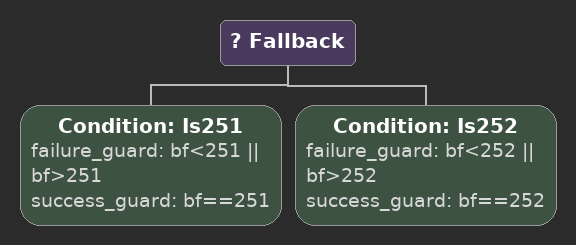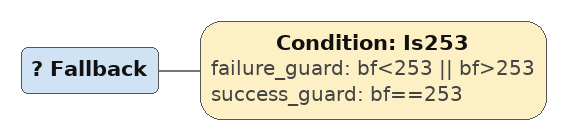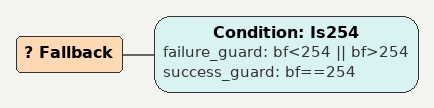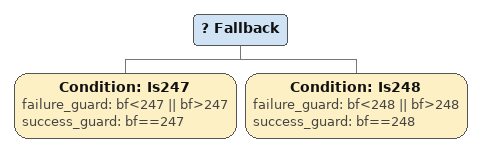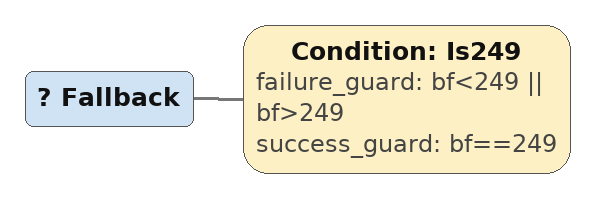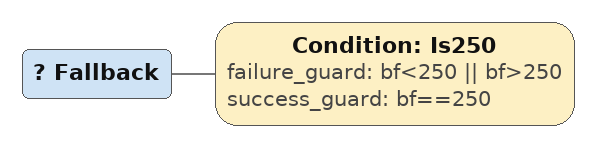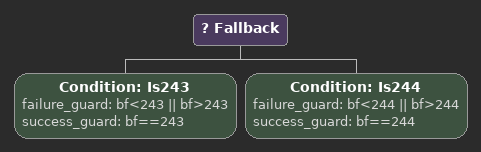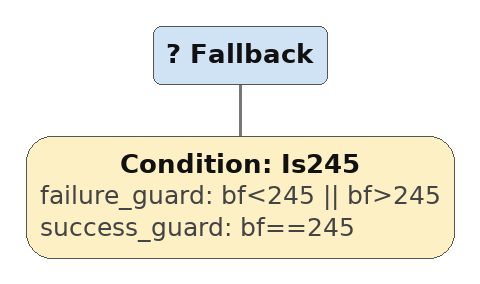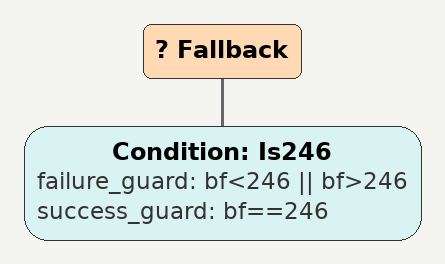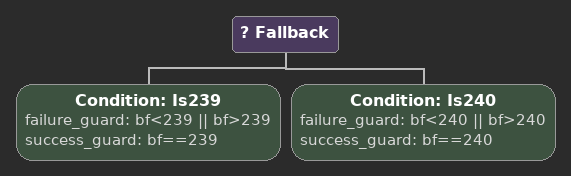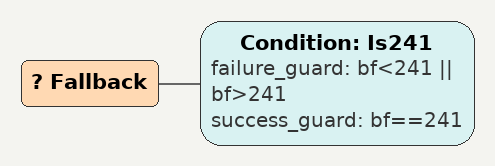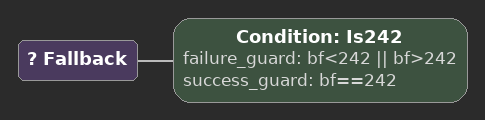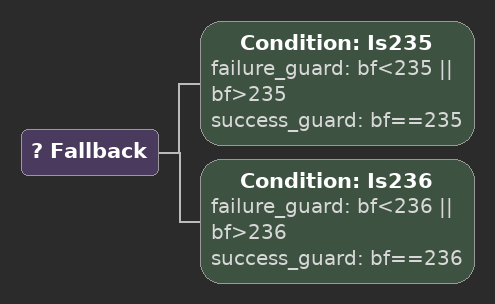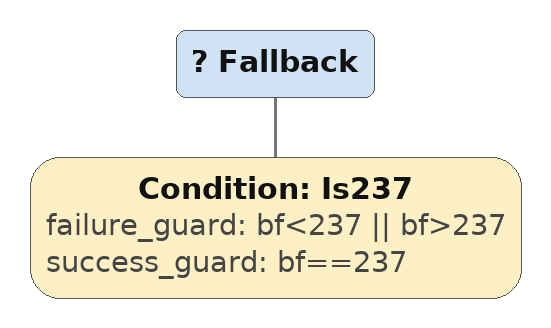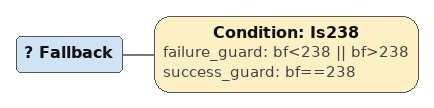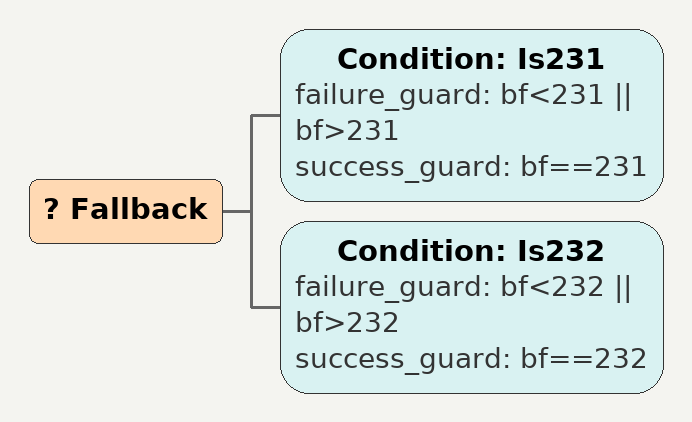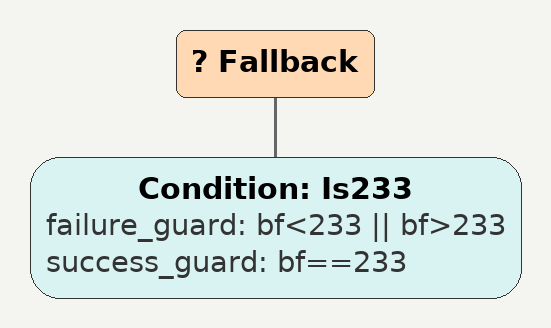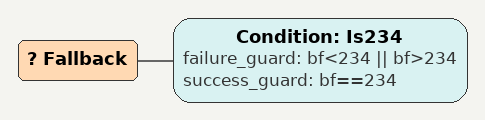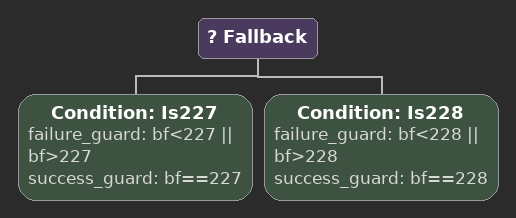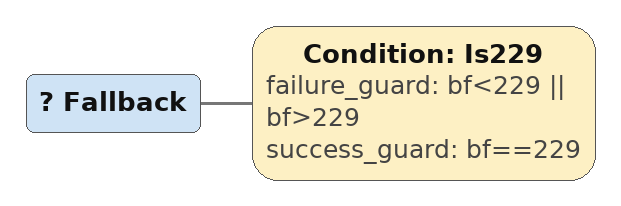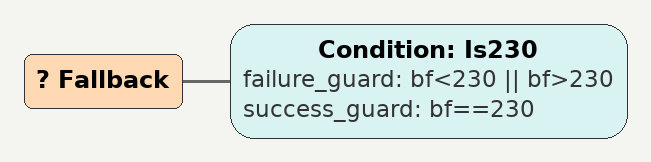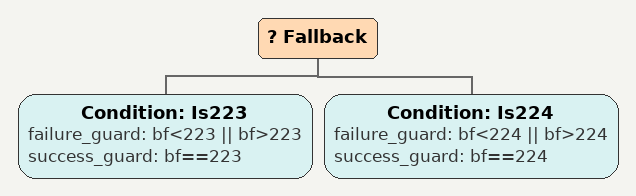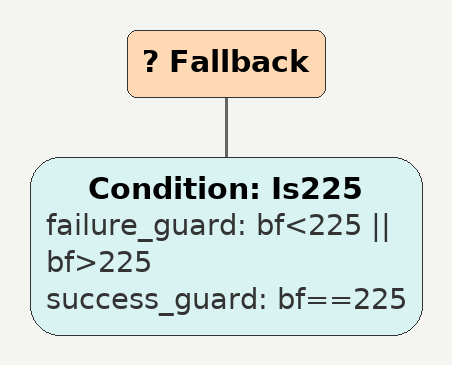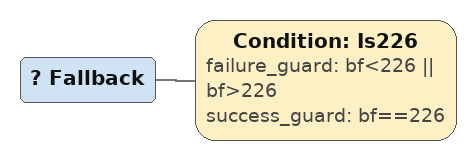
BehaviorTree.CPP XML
<Fallback>
    <Condition ID="Is251" failure_guard="bf&lt;251 || bf>251" success_guard="bf==251"/>
    <Condition ID="Is252" failure_guard="bf&lt;252 || bf>252" success_guard="bf==252"/>
        sequence250
        sequence
        children {
        } end_children
    } end_composite
</Fallback>

<Fallback>
    <Condition ID="Is253" failure_guard="bf&lt;253 || bf>253" success_guard="bf==253"/>
        sequence250
        sequence
        children {
        } end_children
    } end_composite
</Fallback>

<Fallback>
    <Condition ID="Is254" failure_guard="bf&lt;254 || bf>254" success_guard="bf==254"/>
        sequence250
        sequence
        children {
        } end_children
    } end_composite
</Fallback>

<Fallback>
    <Condition ID="Is247" failure_guard="bf&lt;247 || bf>247" success_guard="bf==247"/>
    <Condition ID="Is248" failure_guard="bf&lt;248 || bf>248" success_guard="bf==248"/>
        sequence246
        sequence
        children {
        } end_children
    } end_composite
</Fallback>

<Fallback>
    <Condition ID="Is249" failure_guard="bf&lt;249 || bf>249" success_guard="bf==249"/>
        sequence246
        sequence
        children {
        } end_children
    } end_composite
</Fallback>

<Fallback>
    <Condition ID="Is250" failure_guard="bf&lt;250 || bf>250" success_guard="bf==250"/>
        sequence246
        sequence
        children {
        } end_children
    } end_composite
</Fallback>

<Fallback>
    <Condition ID="Is243" failure_guard="bf&lt;243 || bf>243" success_guard="bf==243"/>
    <Condition ID="Is244" failure_guard="bf&lt;244 || bf>244" success_guard="bf==244"/>
        sequence242
        sequence
        children {
        } end_children
    } end_composite
</Fallback>

<Fallback>
    <Condition ID="Is245" failure_guard="bf&lt;245 || bf>245" success_guard="bf==245"/>
        sequence242
        sequence
        children {
        } end_children
    } end_composite
</Fallback>

<Fallback>
    <Condition ID="Is246" failure_guard="bf&lt;246 || bf>246" success_guard="bf==246"/>
        sequence242
        sequence
        children {
        } end_children
    } end_composite
</Fallback>

<Fallback>
    <Condition ID="Is239" failure_guard="bf&lt;239 || bf>239" success_guard="bf==239"/>
    <Condition ID="Is240" failure_guard="bf&lt;240 || bf>240" success_guard="bf==240"/>
        sequence238
        sequence
        children {
        } end_children
    } end_composite
</Fallback>

<Fallback>
    <Condition ID="Is241" failure_guard="bf&lt;241 || bf>241" success_guard="bf==241"/>
        sequence238
        sequence
        children {
        } end_children
    } end_composite
</Fallback>

<Fallback>
    <Condition ID="Is242" failure_guard="bf&lt;242 || bf>242" success_guard="bf==242"/>
        sequence238
        sequence
        children {
        } end_children
    } end_composite
</Fallback>

<Fallback>
    <Condition ID="Is235" failure_guard="bf&lt;235 || bf>235" success_guard="bf==235"/>
    <Condition ID="Is236" failure_guard="bf&lt;236 || bf>236" success_guard="bf==236"/>
        sequence234
        sequence
        children {
        } end_children
    } end_composite
</Fallback>

<Fallback>
    <Condition ID="Is237" failure_guard="bf&lt;237 || bf>237" success_guard="bf==237"/>
        sequence234
        sequence
        children {
        } end_children
    } end_composite
</Fallback>

<Fallback>
    <Condition ID="Is238" failure_guard="bf&lt;238 || bf>238" success_guard="bf==238"/>
        sequence234
        sequence
        children {
        } end_children
    } end_composite
</Fallback>

<Fallback>
    <Condition ID="Is231" failure_guard="bf&lt;231 || bf>231" success_guard="bf==231"/>
    <Condition ID="Is232" failure_guard="bf&lt;232 || bf>232" success_guard="bf==232"/>
        sequence230
        sequence
        children {
        } end_children
    } end_composite
</Fallback>

<Fallback>
    <Condition ID="Is233" failure_guard="bf&lt;233 || bf>233" success_guard="bf==233"/>
        sequence230
        sequence
        children {
        } end_children
    } end_composite
</Fallback>

<Fallback>
    <Condition ID="Is234" failure_guard="bf&lt;234 || bf>234" success_guard="bf==234"/>
        sequence230
        sequence
        children {
        } end_children
    } end_composite
</Fallback>

<Fallback>
    <Condition ID="Is227" failure_guard="bf&lt;227 || bf>227" success_guard="bf==227"/>
    <Condition ID="Is228" failure_guard="bf&lt;228 || bf>228" success_guard="bf==228"/>
        sequence226
        sequence
        children {
        } end_children
    } end_composite
</Fallback>

<Fallback>
    <Condition ID="Is229" failure_guard="bf&lt;229 || bf>229" success_guard="bf==229"/>
        sequence226
        sequence
        children {
        } end_children
    } end_composite
</Fallback>

<Fallback>
    <Condition ID="Is230" failure_guard="bf&lt;230 || bf>230" success_guard="bf==230"/>
        sequence226
        sequence
        children {
        } end_children
    } end_composite
</Fallback>

<Fallback>
    <Condition ID="Is223" failure_guard="bf&lt;223 || bf>223" success_guard="bf==223"/>
    <Condition ID="Is224" failure_guard="bf&lt;224 || bf>224" success_guard="bf==224"/>
        sequence222
        sequence
        children {
        } end_children
    } end_composite
</Fallback>

<Fallback>
    <Condition ID="Is225" failure_guard="bf&lt;225 || bf>225" success_guard="bf==225"/>
        sequence222
        sequence
        children {
        } end_children
    } end_composite
</Fallback>

<Fallback>
    <Condition ID="Is226" failure_guard="bf&lt;226 || bf>226" success_guard="bf==226"/>
        sequence222
        sequence
        children {
        } end_children
    } end_composite
</Fallback>
